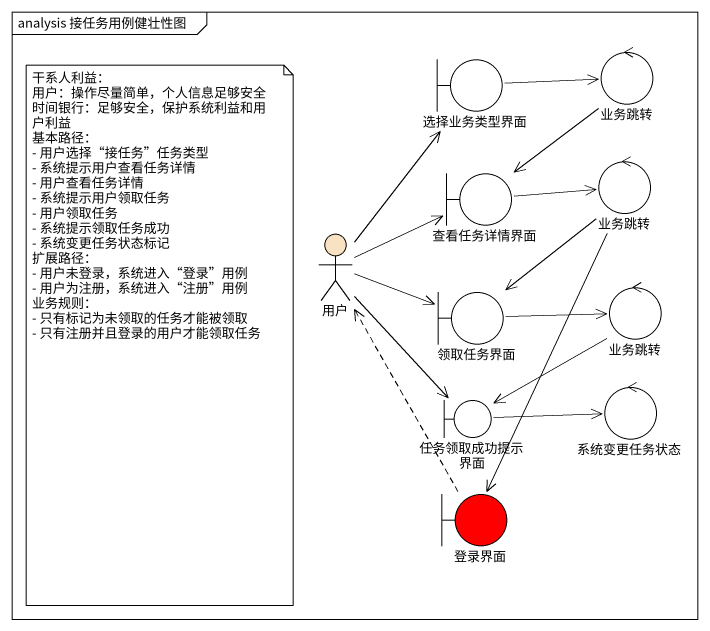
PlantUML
@startuml
mainframe analysis 接任务用例健壮性图
control 业务跳转
boundary 选择业务类型界面
control "业务跳转" as 业务跳转_2
boundary 查看任务详情界面
actor 用户 #F8E2C1
boundary 领取任务界面
control "业务跳转" as 业务跳转_3
boundary 任务领取成功提示界面
control 系统变更任务状态
boundary 登录界面 #FF0000
业务跳转 --> 查看任务详情界面
选择业务类型界面 -right-> 业务跳转
业务跳转_2 --> 领取任务界面
业务跳转_2 --> 登录界面
查看任务详情界面 -right-> 业务跳转_2
用户 -up-> 选择业务类型界面
用户 -right-> 查看任务详情界面
用户 -right-> 领取任务界面
用户 --> 任务领取成功提示界面
领取任务界面 -right-> 业务跳转_3
业务跳转_3 --> 任务领取成功提示界面
任务领取成功提示界面 -right-> 系统变更任务状态
登录界面 .up.> 用户
note as N1
  干系人利益：
  用户：操作尽量简单，个人信息足够安全
  时间银行：足够安全，保护系统利益和用户利益
  基本路径：
  - 用户选择“接任务”任务类型
  - 系统提示用户查看任务详情
  - 用户查看任务详情
  - 系统提示用户领取任务
  - 用户领取任务
  - 系统提示领取任务成功
  - 系统变更任务状态标记
  扩展路径：
  - 用户未登录，系统进入“登录”用例
  - 用户为注册，系统进入“注册”用例
  业务规则：
  - 只有标记为未领取的任务才能被领取
  - 只有注册并且登录的用户才能领取任务
end note
@enduml
